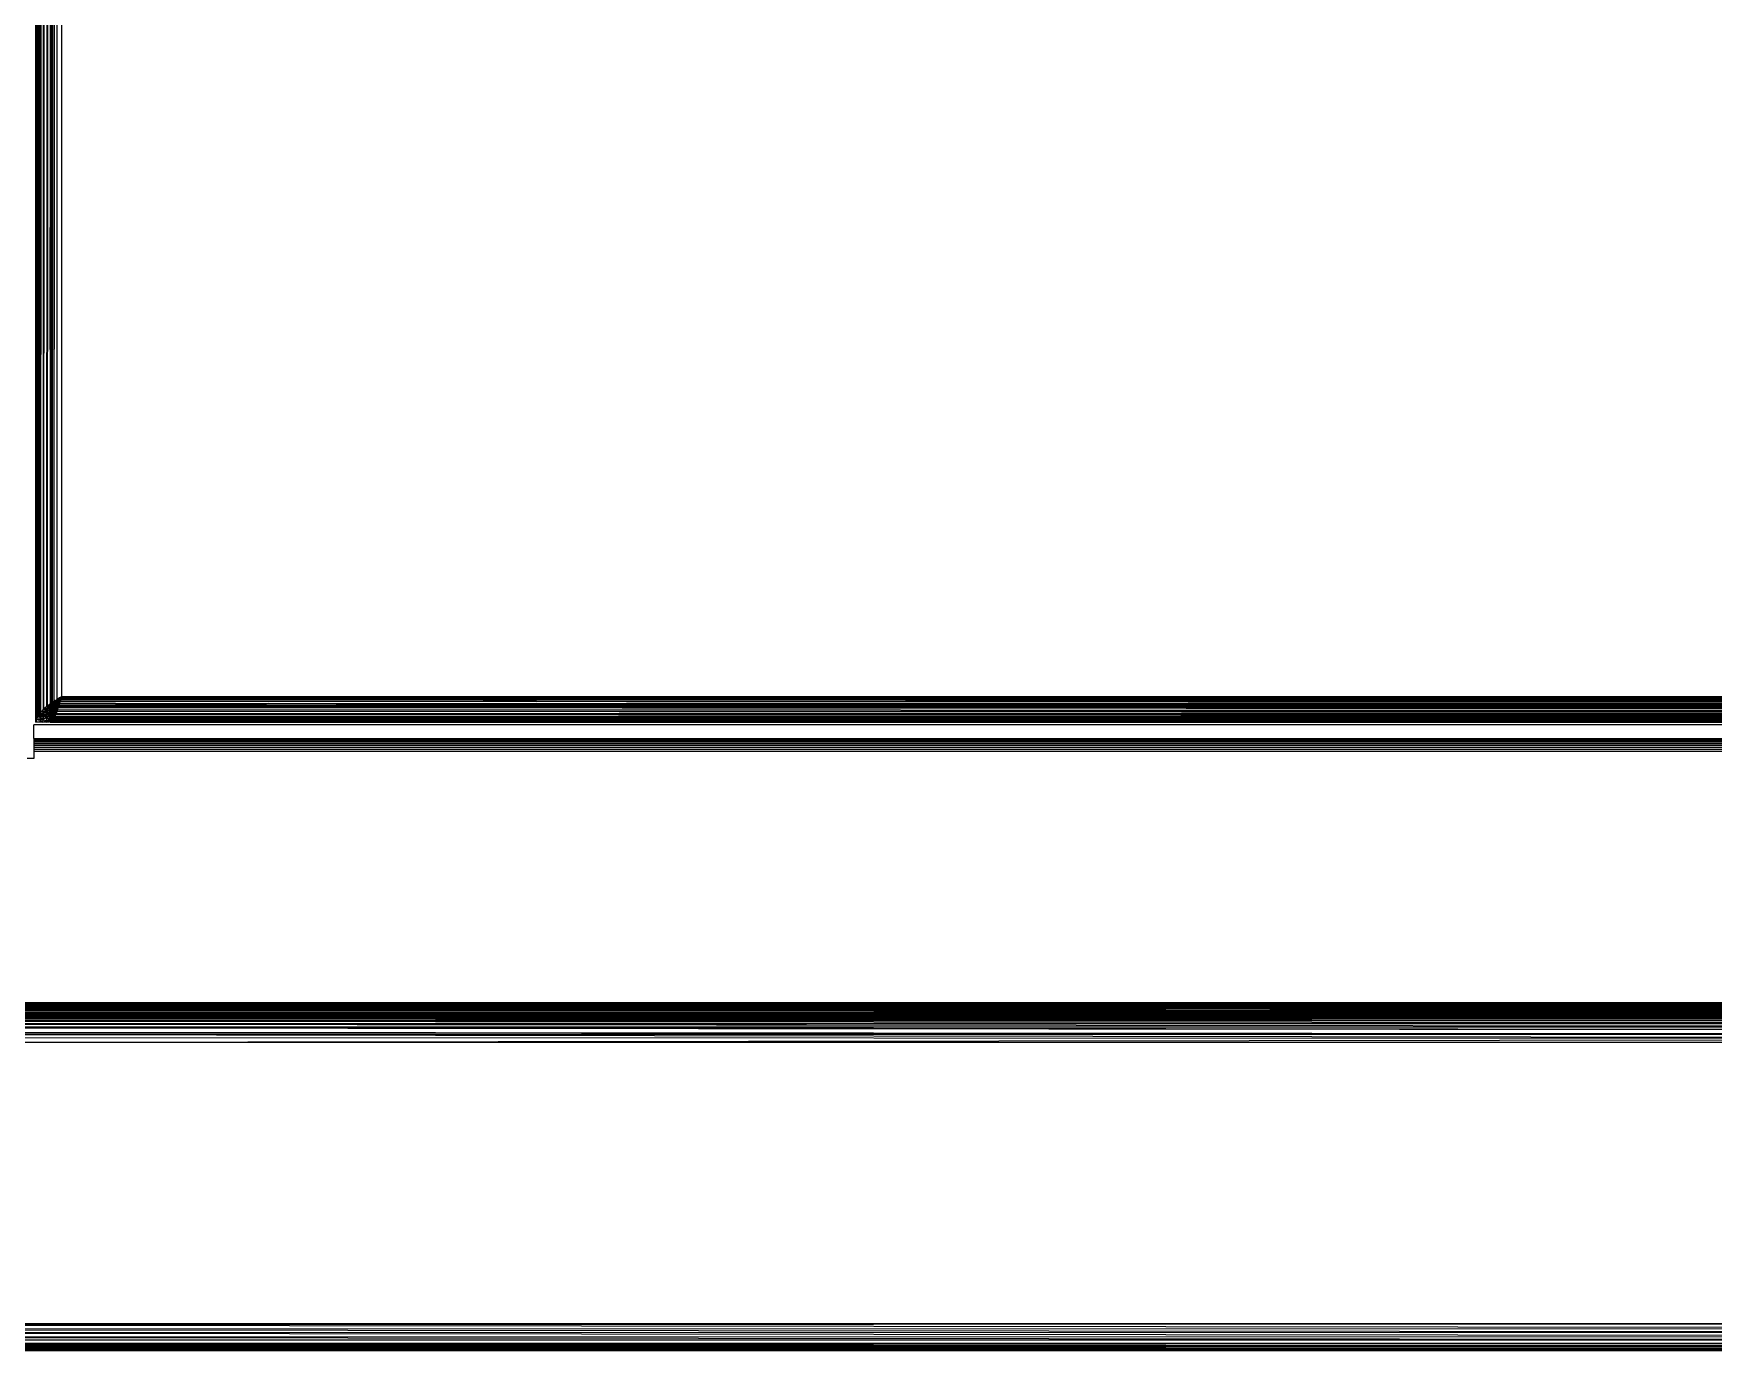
# Model space of a CAD drawing. Header units: inches. Extents: x 12 to 4609, y 5 to 3256.
# Drawn here: x 783.3 to 1033.2, y 1641.8 to 1837.8 of the extents above; entities that cross this region are included whole.
import ezdxf

# ---------------------------------------------------------------- set-up
doc = ezdxf.new("R2010")
doc.units = ezdxf.units.IN
doc.header["$MEASUREMENT"] = 0

msp = doc.modelspace()

# ---------------------------------------------------------------- linework, layer by layer
for p, q in [((784.43, 2546.79), (784.12, 1736.45)), ((784.43, 2546.79), (784.32, 1736.72)), ((785.78, 2545.65), (785.27, 1737.59)), ((785.38, 1737.68), (785.78, 2545.65)), ((786.9, 2544.89), (786.32, 1738.35)), ((786.9, 2544.89), (786.78, 1738.65)), ((787.49, 2544.51), (787.49, 1739.11)), ((786.01, 1738.14), (785.94, 2295.26)), ((786.01, 1738.14), (786.16, 2119.53)), ((786.5, 2043.73), (786.32, 1738.35)), ((783.69, 1735.31), (783.69, 1989.31)), ((783.75, 1989.31), (783.76, 1735.75)), ((783.76, 1735.75), (783.8, 1989.31)), ((783.91, 1989.31), (783.89, 1736.07)), ((783.96, 1989.31), (783.89, 1736.07)), ((783.95, 1736.2), (784, 1989.31)), ((784, 1989.31), (783.99, 1736.26)), ((784.18, 1989.31), (784.12, 1736.45)), ((784.43, 1736.83), (784.53, 1989.31)), ((784.78, 1989.31), (784.77, 1737.17)), ((784.97, 1989.31), (784.81, 1737.21)), ((784.82, 1989.31), (784.81, 1737.21)), ((784.83, 1737.23), (784.97, 1989.31)), ((785.3, 1989.31), (785.27, 1737.59)), ((785.87, 1958.27), (785.81, 1813.16)), ((785.89, 1737.99), (785.87, 1958.27)), ((786.16, 1952.31), (786.1, 1738.2)), ((786.16, 1738.24), (786.16, 1952.31)), ((785.81, 1813.16), (785.8, 1808.91)), ((785.79, 1790.78), (785.8, 1808.91)), ((785.79, 1790.78), (785.8, 1789.83)), ((785.8, 1789.83), (785.81, 1783.16)), ((785.81, 1783.16), (785.79, 1779.57)), ((785.79, 1779.57), (785.78, 1737.97)), ((784.32, 1736.72), (784.17, 1736.51)), ((785.15, 1736.71), (784.17, 1736.51)), ((784.43, 1736.83), (784.32, 1736.72)), ((784.51, 1736.91), (784.43, 1736.83)), ((784.43, 1736.83), (785.29, 1736.91)), ((784.43, 1736.83), (785.15, 1736.71)), ((784.77, 1737.17), (784.51, 1736.91)), ((784.51, 1736.91), (785.43, 1737.11)), ((784.51, 1736.91), (785.29, 1736.91)), ((784.77, 1737.17), (785.6, 1737.31)), ((784.81, 1737.21), (784.77, 1737.17)), ((785.43, 1737.11), (784.77, 1737.17)), ((784.83, 1737.23), (784.81, 1737.21)), ((785.27, 1737.59), (784.83, 1737.23)), ((784.83, 1737.23), (785.69, 1737.48)), ((785.6, 1737.31), (784.83, 1737.23)), ((785.15, 1736.71), (785.29, 1736.91)), ((785.15, 1736.71), (785.58, 1736.71)), ((785.15, 1736.71), (785.48, 1736.51)), ((785.38, 1737.68), (785.27, 1737.59)), ((785.69, 1737.66), (785.27, 1737.59)), ((785.27, 1737.59), (785.69, 1737.52)), ((785.29, 1736.91), (785.43, 1737.11)), ((785.29, 1736.91), (785.69, 1737.07)), ((785.29, 1736.91), (785.58, 1736.71)), ((785.69, 1737.91), (785.38, 1737.68)), ((785.38, 1737.68), (785.69, 1737.77)), ((785.38, 1737.68), (785.69, 1737.69)), ((785.43, 1737.11), (785.6, 1737.31)), ((785.69, 1736.92), (785.58, 1736.71)), ((785.58, 1736.71), (785.69, 1736.74)), ((785.58, 1736.71), (785.69, 1736.71)), ((785.6, 1737.31), (785.69, 1737.42)), ((785.6, 1737.31), (785.69, 1737.35)), ((785.69, 1737.22), (785.6, 1737.31)), ((785.72, 1737.93), (785.69, 1737.91)), ((785.69, 1737.91), (785.69, 1737.77)), ((785.69, 1737.77), (785.72, 1737.78)), ((785.69, 1737.77), (785.69, 1737.69)), ((785.69, 1737.69), (785.72, 1737.7)), ((785.69, 1737.69), (785.69, 1737.66)), ((785.72, 1737.66), (785.69, 1737.66)), ((785.69, 1737.66), (785.69, 1737.52)), ((785.69, 1737.52), (785.72, 1737.49)), ((785.69, 1737.52), (785.69, 1737.48)), ((785.69, 1737.48), (785.72, 1737.49)), ((785.69, 1737.48), (785.69, 1737.42)), ((785.69, 1737.42), (785.72, 1737.45)), ((785.69, 1737.42), (785.69, 1737.35)), ((785.69, 1737.35), (785.72, 1737.36)), ((785.69, 1737.35), (785.69, 1737.22)), ((785.72, 1737.19), (785.69, 1737.22)), ((785.69, 1737.07), (785.72, 1737.08)), ((785.69, 1737.07), (785.69, 1736.92)), ((785.72, 1736.96), (785.69, 1736.92)), ((785.69, 1736.92), (785.69, 1736.74)), ((785.69, 1736.74), (785.72, 1736.75)), ((785.69, 1736.74), (785.69, 1736.71)), ((785.69, 1736.71), (785.72, 1736.71)), ((785.69, 1736.71), (785.69, 1736.6)), ((785.78, 1737.97), (785.72, 1737.93)), ((785.72, 1737.78), (785.72, 1737.93)), ((785.89, 1737.83), (785.72, 1737.78)), ((785.72, 1737.7), (785.72, 1737.78)), ((785.72, 1737.7), (785.81, 1737.68)), ((785.72, 1737.66), (785.72, 1737.7)), ((785.81, 1737.68), (785.72, 1737.66)), ((785.72, 1737.49), (785.72, 1737.66)), ((785.72, 1737.49), (785.77, 1737.51)), ((785.72, 1737.45), (785.77, 1737.51)), ((785.72, 1737.45), (785.72, 1737.49)), ((785.72, 1737.36), (785.72, 1737.45)), ((785.72, 1737.36), (785.81, 1737.39)), ((785.72, 1737.19), (785.72, 1737.36)), ((785.81, 1737.11), (785.72, 1737.19)), ((785.81, 1737.11), (785.72, 1736.96)), ((785.72, 1737.08), (785.81, 1737.11)), ((785.72, 1736.96), (785.72, 1737.08)), ((785.72, 1736.75), (785.72, 1736.96)), ((785.72, 1736.75), (785.81, 1736.77)), ((785.72, 1736.71), (785.72, 1736.75)), ((785.72, 1736.71), (785.81, 1736.71)), ((785.72, 1736.61), (785.72, 1736.71)), ((785.72, 1736.61), (785.81, 1736.64)), ((785.78, 1737.97), (785.77, 1737.51)), ((785.89, 1737.63), (785.77, 1737.51)), ((785.77, 1737.51), (785.81, 1737.39)), ((785.81, 1737.98), (785.78, 1737.97)), ((785.81, 1737.39), (785.79, 1737.31)), ((785.9, 1737.33), (785.79, 1737.31)), ((785.79, 1737.31), (785.81, 1737.11)), ((785.81, 1736.88), (785.79, 1736.81)), ((785.86, 1736.82), (785.79, 1736.81)), ((785.79, 1736.81), (785.81, 1736.77)), ((785.81, 1737.98), (785.89, 1737.99)), ((785.81, 1737.98), (785.86, 1737.95)), ((785.81, 1737.68), (785.89, 1737.69)), ((785.81, 1737.39), (785.89, 1737.43)), ((785.81, 1737.11), (785.86, 1737.16)), ((785.81, 1737.11), (785.86, 1737.12)), ((785.81, 1737.11), (785.84, 1737.07)), ((785.81, 1737.11), (785.81, 1736.88)), ((785.86, 1737.04), (785.81, 1736.88)), ((785.81, 1736.77), (785.86, 1736.78)), ((785.81, 1736.77), (785.81, 1736.71)), ((785.81, 1736.71), (785.81, 1736.64)), ((785.81, 1736.71), (785.86, 1736.71)), ((785.81, 1736.64), (785.86, 1736.66)), ((785.81, 1736.64), (785.81, 1736.46)), ((785.86, 1736.59), (785.81, 1736.64)), ((785.84, 1737.07), (785.86, 1737.12)), ((785.84, 1737.07), (785.89, 1737.01)), ((785.84, 1737.07), (785.86, 1737.04)), ((785.86, 1737.95), (785.89, 1737.95)), ((785.86, 1737.16), (785.87, 1737.2)), ((785.86, 1737.12), (785.86, 1737.16)), ((785.86, 1737.12), (785.91, 1737.13)), ((785.86, 1736.82), (785.86, 1737.04)), ((785.89, 1737.01), (785.86, 1737.04)), ((785.89, 1736.82), (785.86, 1736.82)), ((785.86, 1736.78), (785.86, 1736.82)), ((785.86, 1736.78), (785.89, 1736.79)), ((785.86, 1736.71), (785.86, 1736.78)), ((785.86, 1736.66), (785.86, 1736.71)), ((785.86, 1736.71), (785.89, 1736.71)), ((785.86, 1736.66), (785.89, 1736.67)), ((785.86, 1736.59), (785.86, 1736.66)), ((785.87, 1737.2), (785.9, 1737.25)), ((786.01, 1738.14), (785.89, 1737.99)), ((786.16, 1738.06), (785.89, 1737.99)), ((785.89, 1737.95), (785.89, 1737.99)), ((785.89, 1737.83), (785.89, 1737.95)), ((786.15, 1737.9), (785.89, 1737.95)), ((785.89, 1737.83), (786.15, 1737.9)), ((785.89, 1737.69), (785.89, 1737.83)), ((785.96, 1737.7), (785.89, 1737.63)), ((785.96, 1737.7), (785.89, 1737.69)), ((785.89, 1737.63), (785.89, 1737.69)), ((785.89, 1737.43), (785.89, 1737.63)), ((785.89, 1737.43), (786.05, 1737.49)), ((785.9, 1737.33), (785.89, 1737.43)), ((785.9, 1737.33), (785.89, 1737.3)), ((785.89, 1737.3), (785.9, 1737.25)), ((785.89, 1737.01), (785.93, 1736.97)), ((785.89, 1736.82), (785.89, 1737.01)), ((785.94, 1736.83), (785.89, 1736.82)), ((785.89, 1736.79), (785.89, 1736.82)), ((785.89, 1736.79), (785.95, 1736.81)), ((785.89, 1736.71), (785.89, 1736.79)), ((785.89, 1736.67), (785.89, 1736.71)), ((785.89, 1736.71), (785.94, 1736.71)), ((785.89, 1736.67), (785.94, 1736.71)), ((785.89, 1736.5), (785.89, 1736.67)), ((785.95, 1737.31), (785.9, 1737.33)), ((785.9, 1737.25), (785.95, 1737.31)), ((785.9, 1737.25), (785.91, 1737.13)), ((785.91, 1737.13), (785.99, 1737.15)), ((785.91, 1737.13), (785.93, 1736.97)), ((785.93, 1736.97), (785.96, 1736.94)), ((785.96, 1736.94), (785.94, 1736.83)), ((785.94, 1736.83), (785.95, 1736.81)), ((785.95, 1736.81), (785.94, 1736.71)), ((785.94, 1736.58), (786, 1736.71)), ((785.94, 1736.71), (785.94, 1736.58)), ((785.94, 1736.71), (786, 1736.71)), ((785.95, 1737.31), (786.05, 1737.46)), ((786.01, 1737.35), (785.95, 1737.31)), ((785.95, 1736.81), (786.05, 1736.83)), ((785.95, 1736.81), (786, 1736.71)), ((786.15, 1737.9), (785.96, 1737.7)), ((785.96, 1737.7), (786.16, 1737.79)), ((785.96, 1737.7), (786.08, 1737.51)), ((786.03, 1737.16), (785.96, 1736.94)), ((785.99, 1737.15), (785.96, 1736.94)), ((785.96, 1736.94), (786.05, 1736.83)), ((786.01, 1737.31), (785.99, 1737.15)), ((785.99, 1737.15), (786.03, 1737.16)), ((786, 1736.71), (786.05, 1736.83)), ((786, 1736.71), (786.09, 1736.41)), ((786.05, 1738.15), (786.01, 1738.14)), ((786.01, 1737.35), (786.01, 1738.14)), ((786.08, 1737.38), (786.01, 1737.35)), ((786.05, 1737.33), (786.01, 1737.35)), ((786.01, 1737.31), (786.01, 1737.35)), ((786.03, 1737.16), (786.01, 1737.31)), ((786.05, 1737.25), (786.03, 1737.16)), ((786.03, 1737.16), (786.09, 1737.18)), ((786.05, 1736.83), (786.03, 1737.16)), ((786.1, 1738.2), (786.05, 1738.15)), ((786.16, 1738.18), (786.05, 1738.15)), ((786.05, 1738.15), (786.16, 1738.12)), ((786.05, 1737.49), (786.08, 1737.51)), ((786.05, 1737.46), (786.05, 1737.49)), ((786.08, 1737.38), (786.05, 1737.33)), ((786.11, 1737.33), (786.05, 1737.33)), ((786.05, 1737.33), (786.05, 1737.25)), ((786.05, 1736.83), (786.09, 1736.89)), ((786.16, 1737.6), (786.08, 1737.51)), ((786.16, 1737.52), (786.08, 1737.51)), ((786.08, 1737.51), (786.13, 1737.4)), ((786.13, 1737.4), (786.08, 1737.38)), ((786.08, 1737.38), (786.11, 1737.33)), ((786.11, 1737.33), (786.09, 1737.18)), ((786.09, 1737.18), (786.16, 1737.19)), ((786.09, 1737.18), (786.09, 1736.89)), ((786.09, 1736.89), (786.16, 1737.09)), ((786.23, 1737), (786.09, 1736.89)), ((786.09, 1736.41), (786.09, 1736.89)), ((786.23, 1736.54), (786.09, 1736.89)), ((786.16, 1738.24), (786.1, 1738.2)), ((786.11, 1737.33), (786.16, 1737.19)), ((786.17, 1737.33), (786.11, 1737.33)), ((786.16, 1737.42), (786.13, 1737.4)), ((786.13, 1737.4), (786.14, 1737.38)), ((786.14, 1737.38), (786.16, 1737.42)), ((786.14, 1737.38), (786.17, 1737.33)), ((786.14, 1737.38), (786.26, 1737.38)), ((786.15, 1737.9), (786.36, 1738.1)), ((786.15, 1737.9), (786.16, 1738.06)), ((786.16, 1737.79), (786.15, 1737.9)), ((786.32, 1738.35), (786.16, 1738.24)), ((786.54, 1738.29), (786.16, 1738.18)), ((786.16, 1738.18), (786.16, 1738.24)), ((786.16, 1738.12), (786.16, 1738.18)), ((786.16, 1738.12), (786.36, 1738.1)), ((786.16, 1738.06), (786.16, 1738.12)), ((786.36, 1738.1), (786.16, 1738.06)), ((786.4, 1737.9), (786.16, 1737.6)), ((786.4, 1737.9), (786.16, 1737.79)), ((786.16, 1737.6), (786.16, 1737.79)), ((786.16, 1737.52), (786.16, 1737.6)), ((786.38, 1737.58), (786.16, 1737.52)), ((786.16, 1737.42), (786.16, 1737.52)), ((786.22, 1737.45), (786.16, 1737.42)), ((786.16, 1737.19), (786.17, 1737.33)), ((786.16, 1737.19), (786.23, 1737.21)), ((786.18, 1737.13), (786.16, 1737.19)), ((786.16, 1737.09), (786.18, 1737.13)), ((786.17, 1737.33), (786.23, 1737.21)), ((786.26, 1737.33), (786.17, 1737.33)), ((786.18, 1737.13), (786.23, 1737.21)), ((786.18, 1737.13), (786.23, 1737)), ((786.27, 1737.49), (786.22, 1737.45)), ((786.28, 1737.45), (786.22, 1737.45)), ((786.23, 1737.21), (786.25, 1737.25)), ((786.23, 1737.21), (786.23, 1737)), ((786.23, 1737), (786.38, 1737.13)), ((786.23, 1736.54), (786.23, 1737)), ((786.23, 1737), (786.38, 1736.7)), ((786.23, 1736.54), (786.38, 1736.7)), ((786.25, 1737.25), (786.29, 1737.33)), ((786.26, 1737.33), (786.25, 1737.25)), ((786.28, 1737.45), (786.26, 1737.38)), ((786.26, 1737.38), (786.26, 1737.33)), ((786.26, 1737.38), (786.33, 1737.38)), ((786.29, 1737.33), (786.26, 1737.33)), ((786.38, 1737.58), (786.27, 1737.49)), ((786.38, 1737.49), (786.27, 1737.49)), ((786.27, 1737.49), (786.28, 1737.45)), ((786.38, 1736.7), (786.27, 1735.68)), ((786.36, 1737.45), (786.28, 1737.45)), ((786.28, 1737.45), (786.33, 1737.38)), ((786.29, 1737.33), (786.33, 1737.38)), ((786.29, 1737.33), (786.32, 1737.32)), ((786.55, 1738.5), (786.32, 1738.35)), ((786.55, 1738.42), (786.32, 1738.35)), ((786.32, 1738.35), (786.54, 1738.29)), ((786.41, 1737.33), (786.32, 1737.32)), ((786.32, 1737.32), (786.38, 1737.13)), ((786.33, 1737.38), (786.36, 1737.45)), ((786.33, 1737.38), (786.42, 1737.38)), ((786.36, 1738.1), (786.54, 1738.29)), ((786.36, 1738.1), (786.4, 1737.9)), ((786.36, 1738.1), (786.54, 1738.1)), ((786.36, 1737.45), (786.38, 1737.49)), ((786.43, 1737.45), (786.36, 1737.45)), ((786.43, 1737.61), (786.38, 1737.58)), ((786.44, 1737.59), (786.38, 1737.58)), ((786.38, 1737.49), (786.43, 1737.56)), ((786.43, 1737.49), (786.38, 1737.49)), ((786.41, 1737.33), (786.38, 1737.13)), ((786.52, 1737.31), (786.38, 1737.13)), ((786.38, 1737.13), (786.52, 1736.92)), ((786.38, 1737.13), (786.38, 1736.7)), ((786.38, 1736.7), (786.52, 1736.92)), ((786.46, 1736.01), (786.38, 1736.7)), ((786.54, 1738.07), (786.4, 1737.9)), ((786.4, 1737.9), (786.53, 1737.93)), ((786.53, 1737.74), (786.4, 1737.9)), ((786.4, 1737.9), (786.43, 1737.61)), ((786.53, 1737.84), (786.4, 1737.9)), ((786.42, 1737.38), (786.41, 1737.33)), ((786.52, 1737.31), (786.41, 1737.33)), ((786.43, 1737.45), (786.42, 1737.38)), ((786.42, 1737.38), (786.52, 1737.38)), ((786.46, 1737.64), (786.43, 1737.61)), ((786.44, 1737.59), (786.43, 1737.61)), ((786.44, 1737.59), (786.43, 1737.56)), ((786.43, 1737.56), (786.43, 1737.49)), ((786.43, 1737.49), (786.43, 1737.45)), ((786.43, 1737.49), (786.52, 1737.49)), ((786.43, 1737.45), (786.52, 1737.31)), ((786.43, 1737.45), (786.52, 1737.45)), ((786.46, 1737.64), (786.44, 1737.59)), ((786.46, 1737.61), (786.44, 1737.59)), ((786.52, 1737.71), (786.46, 1737.64)), ((786.52, 1737.64), (786.46, 1737.64)), ((786.52, 1737.61), (786.46, 1737.61)), ((786.46, 1736.01), (786.52, 1736.92)), ((786.53, 1737.74), (786.52, 1737.71)), ((786.52, 1737.71), (786.56, 1737.64)), ((786.52, 1737.71), (786.64, 1737.71)), ((786.52, 1737.71), (786.52, 1737.64)), ((786.56, 1737.64), (786.52, 1737.64)), ((786.52, 1737.64), (786.52, 1737.61)), ((786.57, 1737.61), (786.52, 1737.61)), ((786.52, 1737.61), (786.52, 1737.49)), ((786.52, 1737.49), (786.52, 1737.45)), ((786.64, 1737.48), (786.52, 1737.49)), ((786.52, 1737.45), (786.52, 1737.38)), ((786.64, 1737.45), (786.52, 1737.45)), ((786.52, 1737.38), (786.54, 1737.33)), ((786.52, 1737.38), (786.57, 1737.38)), ((786.54, 1737.33), (786.52, 1737.31)), ((786.52, 1737.31), (786.64, 1737.13)), ((786.52, 1737.31), (786.52, 1736.92)), ((786.64, 1737.13), (786.52, 1736.92)), ((786.52, 1736.92), (786.64, 1736.43)), ((786.53, 1737.93), (786.54, 1738.07)), ((786.53, 1737.93), (786.58, 1737.95)), ((786.53, 1737.84), (786.53, 1737.93)), ((786.58, 1737.82), (786.53, 1737.84)), ((786.53, 1737.74), (786.53, 1737.84)), ((786.64, 1737.84), (786.53, 1737.74)), ((786.53, 1737.74), (786.58, 1737.82)), ((786.54, 1738.29), (786.55, 1738.42)), ((786.54, 1738.29), (786.57, 1738.3)), ((786.54, 1738.1), (786.54, 1738.29)), ((786.56, 1738.1), (786.54, 1738.07)), ((786.54, 1738.1), (786.56, 1738.1)), ((786.54, 1738.07), (786.54, 1738.1)), ((786.57, 1737.38), (786.54, 1737.33)), ((786.64, 1737.33), (786.54, 1737.33)), ((786.55, 1738.5), (786.58, 1738.52)), ((786.55, 1738.42), (786.55, 1738.5)), ((786.58, 1738.43), (786.55, 1738.42)), ((786.57, 1738.3), (786.56, 1738.1)), ((786.68, 1738.23), (786.56, 1738.1)), ((786.56, 1738.1), (786.68, 1738.18)), ((786.68, 1737.97), (786.56, 1738.1)), ((786.58, 1737.95), (786.56, 1738.1)), ((786.56, 1737.64), (786.57, 1737.61)), ((786.64, 1737.64), (786.56, 1737.64)), ((786.57, 1738.3), (786.58, 1738.43)), ((786.57, 1738.3), (786.68, 1738.4)), ((786.57, 1738.3), (786.68, 1738.3)), ((786.57, 1737.61), (786.64, 1737.48)), ((786.64, 1737.61), (786.57, 1737.61)), ((786.64, 1737.45), (786.57, 1737.38)), ((786.57, 1737.38), (786.64, 1737.38)), ((786.68, 1738.59), (786.58, 1738.52)), ((786.58, 1738.52), (786.68, 1738.5)), ((786.58, 1738.43), (786.58, 1738.52)), ((786.68, 1738.46), (786.58, 1738.43)), ((786.58, 1737.82), (786.68, 1737.97)), ((786.58, 1737.95), (786.68, 1737.97)), ((786.58, 1737.82), (786.58, 1737.95)), ((786.83, 1738.08), (786.64, 1737.84)), ((786.64, 1737.84), (786.79, 1737.71)), ((786.64, 1737.84), (786.64, 1737.71)), ((786.64, 1737.84), (786.8, 1737.84)), ((786.64, 1737.71), (786.64, 1737.64)), ((786.64, 1737.71), (786.79, 1737.71)), ((786.64, 1737.64), (786.64, 1737.61)), ((786.74, 1737.64), (786.64, 1737.64)), ((786.64, 1737.48), (786.73, 1737.61)), ((786.64, 1737.61), (786.64, 1737.48)), ((786.73, 1737.61), (786.64, 1737.61)), ((786.79, 1737.49), (786.64, 1737.48)), ((786.64, 1737.48), (786.71, 1737.45)), ((786.64, 1737.45), (786.64, 1737.48)), ((786.64, 1737.38), (786.64, 1737.45)), ((786.71, 1737.45), (786.64, 1737.45)), ((786.64, 1737.33), (786.64, 1737.38)), ((786.64, 1737.38), (786.79, 1737.38)), ((786.64, 1737.13), (786.75, 1737.33)), ((786.64, 1737.13), (786.64, 1737.33)), ((786.75, 1737.33), (786.64, 1737.33)), ((786.64, 1736.43), (786.64, 1737.13)), ((786.64, 1737.13), (786.73, 1736.65)), ((786.64, 1736.43), (786.73, 1736.65)), ((786.68, 1738.59), (787.02, 1738.7)), ((786.78, 1738.65), (786.68, 1738.59)), ((786.68, 1738.59), (786.68, 1738.5)), ((786.68, 1738.4), (786.79, 1738.5)), ((786.68, 1738.5), (786.79, 1738.5)), ((786.79, 1738.5), (786.68, 1738.46)), ((786.68, 1738.5), (786.68, 1738.46)), ((786.68, 1738.46), (786.68, 1738.4)), ((786.68, 1738.4), (786.68, 1738.3)), ((786.68, 1737.97), (786.94, 1738.35)), ((786.68, 1738.18), (786.94, 1738.35)), ((786.74, 1738.3), (786.68, 1738.23)), ((786.68, 1738.3), (786.74, 1738.3)), ((786.68, 1738.3), (786.68, 1738.23)), ((786.68, 1738.23), (786.68, 1738.18)), ((786.68, 1738.18), (786.68, 1737.97)), ((786.71, 1737.45), (786.79, 1737.41)), ((786.81, 1737.45), (786.71, 1737.45)), ((786.73, 1737.61), (786.74, 1737.64)), ((786.79, 1737.61), (786.73, 1737.61)), ((786.8, 1737.33), (786.73, 1736.65)), ((786.73, 1736.65), (786.83, 1736.93)), ((786.73, 1736.65), (1037.69, 1736.58)), ((787.02, 1738.6), (786.74, 1738.3)), ((786.74, 1738.3), (787.02, 1738.54)), ((786.79, 1738.5), (786.74, 1738.3)), ((787.02, 1738.46), (786.74, 1738.3)), ((786.94, 1738.35), (786.74, 1738.3)), ((786.74, 1737.64), (786.79, 1737.71)), ((786.79, 1737.64), (786.74, 1737.64)), ((786.75, 1737.33), (786.79, 1737.38)), ((786.8, 1737.33), (786.75, 1737.33)), ((786.9, 1738.73), (786.78, 1738.65)), ((787.02, 1738.7), (786.78, 1738.65)), ((787.02, 1738.7), (786.79, 1738.5)), ((787.02, 1738.64), (786.79, 1738.5)), ((786.79, 1737.71), (786.8, 1737.84)), ((786.79, 1737.71), (786.86, 1737.84)), ((786.79, 1737.71), (786.93, 1737.72)), ((786.79, 1737.71), (786.79, 1737.64)), ((786.79, 1737.64), (786.79, 1737.61)), ((786.89, 1737.64), (786.79, 1737.64)), ((786.79, 1737.61), (786.82, 1737.49)), ((786.88, 1737.61), (786.79, 1737.61)), ((786.82, 1737.49), (786.79, 1737.49)), ((786.81, 1737.45), (786.79, 1737.41)), ((786.79, 1737.41), (786.79, 1737.38)), ((786.79, 1737.38), (786.8, 1737.33)), ((786.8, 1737.84), (786.83, 1738.08)), ((786.8, 1737.84), (786.86, 1737.84)), ((786.8, 1737.33), (786.83, 1736.93)), ((786.82, 1737.49), (786.81, 1737.45)), ((786.82, 1737.49), (786.88, 1737.61)), ((786.85, 1738.1), (786.83, 1738.08)), ((786.83, 1738.08), (786.93, 1737.97)), ((786.88, 1737.33), (786.83, 1736.93)), ((786.83, 1736.93), (786.92, 1737.18)), ((786.83, 1736.93), (1037.69, 1736.93)), ((786.83, 1736.93), (1037.69, 1736.78)), ((786.83, 1736.93), (1037.69, 1736.85)), ((787.02, 1738.35), (786.85, 1738.1)), ((786.85, 1738.1), (786.87, 1738.08)), ((786.86, 1737.84), (786.93, 1737.97)), ((786.86, 1737.84), (786.93, 1737.84)), ((786.87, 1738.08), (786.93, 1737.97)), ((786.96, 1738.08), (786.87, 1738.08)), ((786.88, 1737.61), (786.89, 1737.64)), ((786.89, 1737.38), (786.88, 1737.33)), ((786.96, 1737.33), (786.88, 1737.33)), ((786.89, 1737.64), (786.92, 1737.64)), ((786.9, 1737.45), (786.89, 1737.38)), ((786.89, 1737.38), (786.98, 1737.38)), ((787.02, 1738.8), (786.9, 1738.73)), ((787.02, 1738.7), (786.9, 1738.73)), ((786.92, 1737.61), (786.9, 1737.49)), ((787.02, 1737.5), (786.9, 1737.49)), ((786.9, 1737.49), (786.9, 1737.45)), ((787, 1737.45), (786.9, 1737.45)), ((786.93, 1737.72), (786.92, 1737.64)), ((786.96, 1737.64), (786.92, 1737.64)), ((786.92, 1737.64), (786.92, 1737.61)), ((786.97, 1737.61), (786.92, 1737.61)), ((786.92, 1737.18), (786.96, 1737.33)), ((786.92, 1737.18), (1037.69, 1737.1)), ((786.99, 1738.08), (786.93, 1737.97)), ((786.96, 1738.08), (786.93, 1737.97)), ((787.08, 1738.06), (786.93, 1737.97)), ((786.93, 1737.97), (786.93, 1737.84)), ((786.93, 1737.84), (786.93, 1737.72)), ((786.93, 1737.72), (786.98, 1737.84)), ((786.93, 1737.84), (786.98, 1737.84)), ((786.96, 1737.64), (786.93, 1737.72)), ((786.93, 1737.72), (787.04, 1737.71)), ((786.94, 1738.35), (787.02, 1738.46)), ((787.02, 1738.35), (786.96, 1738.08)), ((786.99, 1738.08), (786.96, 1738.08)), ((786.97, 1737.61), (786.96, 1737.64)), ((787.03, 1737.64), (786.96, 1737.64)), ((786.96, 1737.33), (786.98, 1737.38)), ((787.02, 1737.5), (786.97, 1737.61)), ((787.03, 1737.61), (786.97, 1737.61)), ((786.98, 1737.84), (787.08, 1738.06)), ((786.98, 1737.84), (787.05, 1737.84)), ((786.98, 1737.38), (787, 1737.45)), ((787, 1738.1), (786.99, 1738.08)), ((787.08, 1738.06), (786.99, 1738.08)), ((787.08, 1738.24), (787, 1738.1)), ((787.1, 1738.1), (787, 1738.1)), ((787, 1737.45), (787.02, 1737.5)), ((787.17, 1738.9), (787.02, 1738.8)), ((787.02, 1738.7), (787.21, 1738.87)), ((787.21, 1738.87), (787.02, 1738.8)), ((787.02, 1738.8), (787.02, 1738.7)), ((787.02, 1738.46), (787.19, 1738.7)), ((787.02, 1738.54), (787.19, 1738.7)), ((787.11, 1738.7), (787.02, 1738.6)), ((787.11, 1738.7), (787.02, 1738.64)), ((787.02, 1738.7), (787.02, 1738.64)), ((787.02, 1738.6), (787.02, 1738.54)), ((787.02, 1738.54), (787.02, 1738.46)), ((787.06, 1738.41), (787.02, 1738.35)), ((787.02, 1738.35), (787.08, 1738.24)), ((787.07, 1738.35), (787.02, 1738.35)), ((787.02, 1737.5), (787.03, 1737.61)), ((787.02, 1737.5), (1593.56, 1736.93)), ((861.95, 1737.5), (787.02, 1737.5)), ((787.03, 1737.64), (787.04, 1737.71)), ((787.03, 1737.61), (787.03, 1737.64)), ((787.06, 1737.64), (787.03, 1737.64)), ((1155.73, 1737.64), (787.03, 1737.61)), ((787.04, 1737.71), (787.05, 1737.84)), ((787.04, 1737.71), (787.08, 1737.71)), ((787.05, 1737.84), (787.08, 1738.06)), ((787.05, 1737.84), (787.1, 1737.84)), ((787.21, 1738.64), (787.06, 1738.41)), ((787.06, 1738.41), (787.07, 1738.35)), ((787.06, 1738.41), (787.16, 1738.4)), ((787.06, 1737.64), (787.08, 1737.71)), ((996.34, 1737.7), (787.06, 1737.64)), ((1155.73, 1737.64), (787.06, 1737.64)), ((787.07, 1738.35), (787.08, 1738.24)), ((787.13, 1738.35), (787.07, 1738.35)), ((787.13, 1738.35), (787.08, 1738.24)), ((787.08, 1738.24), (787.17, 1738.35)), ((787.08, 1738.24), (787.1, 1738.1)), ((787.1, 1738.1), (787.08, 1738.06)), ((787.12, 1738.08), (787.08, 1738.06)), ((787.1, 1737.84), (787.08, 1738.06)), ((787.08, 1737.71), (787.1, 1737.77)), ((787.08, 1737.71), (904.29, 1737.73)), ((787.22, 1738.35), (787.1, 1738.1)), ((787.21, 1738.11), (787.1, 1738.1)), ((787.1, 1737.77), (787.1, 1737.84)), ((787.1, 1737.84), (787.12, 1737.84)), ((787.1, 1737.77), (904.29, 1737.73)), ((787.21, 1738.81), (787.11, 1738.7)), ((787.19, 1738.7), (787.11, 1738.7)), ((787.21, 1738.11), (787.12, 1738.08)), ((787.12, 1737.84), (787.19, 1738.08)), ((787.19, 1738.08), (787.12, 1738.08)), ((787.12, 1737.84), (1042.83, 1737.91)), ((1130.89, 1737.84), (787.12, 1737.84)), ((787.16, 1738.4), (787.13, 1738.35)), ((787.17, 1738.35), (787.13, 1738.35)), ((787.21, 1738.64), (787.16, 1738.4)), ((787.22, 1738.53), (787.16, 1738.4)), ((787.16, 1738.4), (787.22, 1738.41)), ((787.21, 1738.93), (787.17, 1738.9)), ((787.26, 1738.9), (787.17, 1738.9)), ((787.17, 1738.35), (787.22, 1738.41)), ((787.22, 1738.35), (787.17, 1738.35)), ((787.19, 1738.7), (787.21, 1738.73)), ((787.19, 1738.08), (787.21, 1738.11)), ((795.51, 1738.1), (787.19, 1738.08)), ((787.47, 1739.07), (787.21, 1738.93)), ((787.21, 1738.73), (787.39, 1738.94)), ((787.21, 1738.93), (787.21, 1738.87)), ((787.21, 1738.73), (787.3, 1738.9)), ((787.3, 1738.9), (787.21, 1738.81)), ((787.21, 1738.87), (787.26, 1738.9)), ((787.21, 1738.87), (787.21, 1738.81)), ((787.21, 1738.81), (787.21, 1738.73)), ((787.27, 1738.74), (787.21, 1738.64)), ((787.21, 1738.64), (787.22, 1738.53)), ((787.27, 1738.64), (787.21, 1738.64)), ((787.21, 1738.11), (787.27, 1738.35)), ((787.22, 1738.35), (787.21, 1738.11)), ((787.21, 1738.11), (795.51, 1738.1)), ((787.36, 1738.66), (787.22, 1738.41)), ((787.32, 1738.65), (787.22, 1738.41)), ((787.25, 1738.64), (787.22, 1738.53)), ((787.22, 1738.53), (787.22, 1738.41)), ((787.29, 1738.4), (787.22, 1738.41)), ((787.22, 1738.41), (787.22, 1738.35)), ((787.27, 1738.35), (787.22, 1738.35)), ((787.27, 1738.74), (787.25, 1738.64)), ((787.27, 1738.64), (787.25, 1738.64)), ((787.26, 1738.9), (787.47, 1739.07)), ((787.39, 1738.94), (787.27, 1738.74)), ((787.27, 1738.74), (787.36, 1738.83)), ((787.27, 1738.74), (787.32, 1738.74)), ((787.32, 1738.74), (787.27, 1738.64)), ((787.32, 1738.65), (787.27, 1738.64)), ((787.27, 1738.35), (787.29, 1738.4)), ((858.16, 1738.37), (787.27, 1738.35)), ((787.29, 1738.4), (787.36, 1738.66)), ((787.29, 1738.4), (858.16, 1738.37)), ((787.47, 1739.07), (787.3, 1738.9)), ((787.32, 1738.74), (787.36, 1738.77)), ((787.32, 1738.74), (787.39, 1738.75)), ((787.35, 1738.75), (787.32, 1738.74)), ((787.32, 1738.74), (787.32, 1738.65)), ((787.36, 1738.66), (787.32, 1738.65)), ((787.36, 1738.77), (787.35, 1738.75)), ((787.35, 1738.75), (787.36, 1738.66)), ((787.39, 1738.94), (787.36, 1738.83)), ((787.45, 1738.94), (787.36, 1738.83)), ((787.36, 1738.77), (787.36, 1738.83)), ((787.36, 1738.66), (787.39, 1738.75)), ((787.36, 1738.66), (1593.17, 1738.16)), ((787.36, 1738.66), (1563.56, 1738.12)), ((787.47, 1739.07), (787.39, 1738.94)), ((787.39, 1738.75), (787.45, 1738.94)), ((787.39, 1738.94), (787.45, 1738.94)), ((787.39, 1738.75), (1593.17, 1738.16)), ((845.46, 1738.75), (787.39, 1738.75)), ((787.45, 1738.94), (787.47, 1739.01)), ((787.45, 1738.94), (922.89, 1738.97)), ((787.45, 1738.94), (1010.78, 1738.94)), ((787.49, 1739.11), (787.47, 1739.07)), ((787.47, 1739.01), (787.47, 1739.07)), ((787.47, 1739.07), (875, 1739.07)), ((787.47, 1739.01), (922.89, 1738.97)), ((787.49, 1739.11), (1592.89, 1739.11)), ((787.49, 1739.11), (1075.53, 1739.08)), ((787.49, 1739.11), (875, 1739.07)), ((795.51, 1738.1), (817.96, 1738.09)), ((817.96, 1738.09), (818.27, 1738.11)), ((818.27, 1738.11), (828.33, 1738.08)), ((828.33, 1738.08), (831.33, 1738.08)), ((831.33, 1738.08), (833.35, 1738.09)), ((833.35, 1738.09), (871.52, 1738.08)), ((845.46, 1738.75), (1265.65, 1738.86)), ((1593.09, 1738.43), (845.46, 1738.75)), ((845.46, 1738.75), (1095.9, 1738.75)), ((1235.19, 1738.24), (858.16, 1738.37)), ((1309.64, 1737.59), (861.95, 1737.5)), ((1593.47, 1737.19), (861.95, 1737.5)), ((861.95, 1737.5), (1593.37, 1737.49)), ((1235.19, 1738.24), (871.52, 1738.08)), ((871.52, 1738.08), (1563.56, 1738.12)), ((871.52, 1738.08), (1177.11, 1737.95)), ((871.52, 1738.08), (1042.83, 1737.91)), ((1593.19, 1738.08), (871.52, 1738.08)), ((875, 1739.07), (1075.53, 1739.08)), ((875, 1739.07), (1046.14, 1738.99)), ((904.29, 1737.73), (1208.32, 1737.78)), ((904.29, 1737.73), (996.34, 1737.7)), ((922.89, 1738.97), (1046.14, 1738.99)), ((922.89, 1738.97), (1010.78, 1738.94)), ((996.34, 1737.7), (1007.54, 1737.69)), ((1238.87, 1737.76), (1007.54, 1737.69)), ((1007.54, 1737.69), (1155.73, 1737.64)), ((1010.78, 1738.94), (1168.51, 1738.94)), ((1010.78, 1738.94), (1265.65, 1738.86)), ((783.37, 1734.86), (783.37, 1734.91)), ((1190.19, 1734.91), (783.37, 1734.91)), ((783.37, 1732.89), (783.37, 1734.86)), ((783.75, 1735.69), (783.69, 1735.31)), ((783.69, 1735.31), (784.7, 1735.52)), ((784.69, 1735.31), (783.69, 1735.31)), ((783.76, 1735.75), (783.75, 1735.69)), ((784.73, 1735.72), (783.75, 1735.69)), ((783.75, 1735.69), (784.7, 1735.52)), ((783.89, 1736.07), (783.76, 1735.75)), ((783.76, 1735.75), (784.78, 1735.92)), ((783.76, 1735.75), (784.73, 1735.72)), ((783.95, 1736.2), (783.89, 1736.07)), ((784.85, 1736.12), (783.89, 1736.07)), ((783.89, 1736.07), (784.78, 1735.92)), ((784.93, 1736.32), (783.95, 1736.2)), ((783.99, 1736.26), (783.95, 1736.2)), ((783.95, 1736.2), (784.85, 1736.12)), ((784.12, 1736.45), (783.99, 1736.26)), ((783.99, 1736.26), (784.93, 1736.32)), ((784.17, 1736.51), (784.12, 1736.45)), ((784.12, 1736.45), (785.03, 1736.51)), ((784.12, 1736.45), (784.93, 1736.32)), ((784.17, 1736.51), (785.03, 1736.51)), ((784.69, 1735.31), (784.7, 1735.52)), ((784.69, 1735.31), (785.21, 1735.52)), ((785.2, 1735.31), (784.69, 1735.31)), ((784.73, 1735.72), (784.7, 1735.52)), ((785.27, 1735.92), (784.73, 1735.72)), ((784.78, 1735.92), (784.73, 1735.72)), ((784.73, 1735.72), (785.21, 1735.52)), ((784.78, 1735.92), (784.85, 1736.12)), ((784.85, 1736.12), (784.93, 1736.32)), ((784.85, 1736.12), (785.33, 1736.12)), ((784.85, 1736.12), (785.27, 1735.92)), ((784.93, 1736.32), (785.03, 1736.51)), ((784.93, 1736.32), (785.4, 1736.32)), ((784.93, 1736.32), (785.33, 1736.12)), ((785.03, 1736.51), (785.48, 1736.51)), ((785.03, 1736.51), (785.4, 1736.32)), ((785.2, 1735.31), (785.21, 1735.52)), ((785.2, 1735.31), (785.71, 1735.52)), ((785.69, 1735.31), (785.2, 1735.31)), ((785.27, 1735.92), (785.21, 1735.52)), ((785.69, 1735.7), (785.21, 1735.52)), ((785.21, 1735.52), (785.71, 1735.52)), ((785.33, 1736.12), (785.27, 1735.92)), ((785.69, 1736.04), (785.27, 1735.92)), ((785.69, 1735.73), (785.27, 1735.92)), ((785.27, 1735.92), (785.69, 1735.7)), ((785.33, 1736.12), (785.69, 1736.26)), ((785.69, 1736.08), (785.33, 1736.12)), ((785.48, 1736.51), (785.4, 1736.32)), ((785.69, 1736.4), (785.4, 1736.32)), ((785.69, 1736.35), (785.4, 1736.32)), ((785.69, 1736.32), (785.4, 1736.32)), ((785.48, 1736.51), (785.69, 1736.6)), ((785.69, 1736.48), (785.48, 1736.51)), ((785.69, 1736.6), (785.72, 1736.61)), ((785.69, 1736.6), (785.69, 1736.48)), ((785.72, 1736.48), (785.69, 1736.48)), ((785.69, 1736.48), (785.69, 1736.4)), ((785.72, 1736.4), (785.69, 1736.4)), ((785.69, 1736.4), (785.69, 1736.35)), ((785.72, 1736.35), (785.69, 1736.35)), ((785.69, 1736.35), (785.69, 1736.32)), ((785.69, 1736.32), (785.69, 1736.26)), ((785.72, 1736.32), (785.69, 1736.32)), ((785.69, 1736.26), (785.72, 1736.27)), ((785.69, 1736.26), (785.69, 1736.08)), ((785.69, 1736.08), (785.69, 1736.04)), ((785.72, 1736.08), (785.69, 1736.08)), ((785.72, 1736.05), (785.69, 1736.04)), ((785.69, 1735.73), (785.69, 1735.7)), ((785.72, 1735.72), (785.69, 1735.73)), ((785.69, 1735.7), (785.72, 1735.69)), ((785.69, 1735.31), (785.71, 1735.52)), ((785.71, 1735.52), (785.72, 1735.69)), ((785.72, 1736.48), (785.72, 1736.61)), ((785.81, 1736.46), (785.72, 1736.48)), ((785.72, 1736.4), (785.72, 1736.48)), ((785.81, 1736.43), (785.72, 1736.4)), ((785.72, 1736.35), (785.72, 1736.4)), ((785.81, 1736.36), (785.72, 1736.35)), ((785.72, 1736.32), (785.72, 1736.35)), ((785.72, 1736.27), (785.72, 1736.32)), ((785.79, 1736.31), (785.72, 1736.32)), ((785.72, 1736.27), (785.79, 1736.31)), ((785.72, 1736.08), (785.72, 1736.27)), ((785.8, 1736.07), (785.72, 1736.08)), ((785.72, 1736.05), (785.72, 1736.08)), ((785.72, 1735.72), (785.8, 1736.07)), ((785.8, 1736.07), (785.72, 1736.05)), ((785.72, 1735.69), (785.72, 1735.72)), ((785.81, 1736.36), (785.79, 1736.31)), ((785.79, 1736.31), (785.85, 1736.32)), ((785.79, 1736.31), (785.81, 1736.18)), ((785.8, 1736.07), (785.79, 1735.31)), ((785.79, 1735.31), (785.9, 1735.34)), ((785.79, 1735.31), (1037.69, 1735.31)), ((785.8, 1736.07), (785.81, 1736.12)), ((785.8, 1736.07), (785.9, 1735.34)), ((785.86, 1736.44), (785.81, 1736.46)), ((785.81, 1736.46), (785.81, 1736.43)), ((785.86, 1736.44), (785.81, 1736.43)), ((785.81, 1736.43), (785.81, 1736.36)), ((785.86, 1736.36), (785.81, 1736.36)), ((785.81, 1736.18), (785.85, 1736.32)), ((785.81, 1736.12), (785.81, 1736.18)), ((785.85, 1736.32), (785.86, 1736.36)), ((785.85, 1736.32), (785.94, 1736.34)), ((785.86, 1736.44), (785.86, 1736.59)), ((785.89, 1736.5), (785.86, 1736.59)), ((785.86, 1736.44), (785.89, 1736.45)), ((785.86, 1736.36), (785.86, 1736.44)), ((785.89, 1736.5), (785.94, 1736.58)), ((785.89, 1736.45), (785.89, 1736.5)), ((785.94, 1736.34), (785.89, 1736.45)), ((785.94, 1736.34), (785.9, 1735.34)), ((785.9, 1735.34), (785.99, 1735.37)), ((785.94, 1736.58), (785.94, 1736.34)), ((786.09, 1736.41), (785.94, 1736.34)), ((785.99, 1735.37), (785.94, 1736.34)), ((786.09, 1736.41), (785.99, 1735.37)), ((785.99, 1735.37), (786.08, 1735.46)), ((1037.69, 1735.36), (785.99, 1735.37)), ((786.08, 1735.46), (786.17, 1735.54)), ((786.08, 1735.46), (1037.69, 1735.46)), ((1037.69, 1735.43), (786.08, 1735.46)), ((786.23, 1736.54), (786.09, 1736.41)), ((786.09, 1736.41), (786.17, 1735.54)), ((786.17, 1735.54), (786.23, 1736.54)), ((786.17, 1735.54), (786.27, 1735.68)), ((1037.69, 1735.51), (786.17, 1735.54)), ((786.23, 1736.54), (786.27, 1735.68)), ((786.27, 1735.68), (786.36, 1735.82)), ((786.27, 1735.68), (1037.69, 1735.68)), ((1037.69, 1735.61), (786.27, 1735.68)), ((1038.03, 1735.64), (786.27, 1735.68)), ((786.36, 1735.82), (786.46, 1736.01)), ((786.36, 1735.82), (1037.69, 1735.78)), ((786.46, 1736.01), (786.55, 1736.19)), ((1594.03, 1735.82), (786.46, 1736.01)), ((786.46, 1736.01), (1594.12, 1735.68)), ((786.46, 1736.01), (1037.69, 1736.01)), ((786.55, 1736.19), (786.64, 1736.43)), ((786.55, 1736.19), (1037.69, 1736.13)), ((786.64, 1736.43), (1037.69, 1736.43)), ((786.64, 1736.43), (1037.69, 1736.36)), ((786.64, 1736.43), (1037.69, 1736.3)), ((783.37, 1732.89), (1190.19, 1732.91)), ((783.37, 1732.89), (783.37, 1732.81)), ((1190.19, 1732.79), (783.37, 1732.81)), ((783.37, 1732.81), (783.37, 1732.73)), ((1190.19, 1732.73), (783.37, 1732.73)), ((783.37, 1732.73), (783.37, 1732.69)), ((1188.19, 1732.7), (783.37, 1732.69)), ((783.37, 1732.69), (783.37, 1732.53)), ((783.37, 1732.53), (783.37, 1732.33)), ((1188.19, 1732.53), (783.37, 1732.53)), ((783.37, 1732.33), (783.37, 1732.09)), ((1188.19, 1732.33), (783.37, 1732.33)), ((783.37, 1732.09), (783.37, 1731.82)), ((1188.19, 1732.09), (783.37, 1732.09)), ((783.37, 1731.82), (783.37, 1731.53)), ((1188.19, 1731.82), (783.37, 1731.82)), ((783.37, 1729.91), (782.37, 1729.91)), ((1188.19, 1731.54), (783.37, 1731.53)), ((783.37, 1731.53), (783.37, 1731.23)), ((783.37, 1731.23), (783.37, 1730.91)), ((1188.19, 1731.23), (783.37, 1731.23)), ((1188.19, 1730.91), (783.37, 1730.91)), ((783.37, 1730.91), (783.37, 1729.91)), ((741.98, 1691.75), (785.86, 1691.74)), ((742, 1692.41), (1129.6, 1692.36)), ((931.52, 1692.63), (742.01, 1692.63)), ((742.01, 1692.63), (1091.43, 1692.41)), ((909.55, 1691.91), (742.01, 1691.91)), ((742.01, 1691.91), (874.84, 1691.86)), ((742.01, 1691.68), (785.86, 1691.74)), ((1029.15, 1691.68), (742.01, 1691.68)), ((742.01, 1691.64), (1029.15, 1691.68)), ((1129.6, 1692.36), (742.02, 1692.33)), ((1186.19, 1692.11), (742.02, 1692.33)), ((742.02, 1692.11), (977.52, 1692)), ((742.02, 1692.11), (1057.58, 1692.11)), ((742.03, 1693.58), (1186.19, 1693.58)), ((1186.19, 1693.58), (742.03, 1693.32)), ((1186.19, 1693.25), (742.03, 1693.32)), ((892.58, 1693.24), (742.03, 1693.23)), ((832.68, 1693.17), (742.03, 1693.23)), ((832.68, 1693.17), (742.03, 1693.06)), ((1186.19, 1692.92), (742.03, 1693.06)), ((742.03, 1692.92), (1186.19, 1692.92)), ((742.03, 1692.92), (789.6, 1692.89)), ((789.6, 1692.89), (742.03, 1692.89)), ((931.52, 1692.63), (742.03, 1692.89)), ((785.86, 1691.74), (793.72, 1691.75)), ((1186.19, 1692.92), (789.6, 1692.89)), ((789.6, 1692.89), (1186.19, 1692.63)), ((793.72, 1691.75), (874.84, 1691.86)), ((1186.19, 1691.75), (793.72, 1691.75)), ((1029.15, 1691.68), (793.72, 1691.75)), ((892.58, 1693.24), (832.68, 1693.17)), ((1186.19, 1692.92), (832.68, 1693.17)), ((874.84, 1691.86), (909.55, 1691.91)), ((874.84, 1691.86), (1186.19, 1691.75)), ((1186.19, 1693.25), (892.58, 1693.24)), ((909.55, 1691.91), (977.52, 1692)), ((1186.19, 1691.91), (909.55, 1691.91)), ((1186.19, 1692.63), (931.52, 1692.63)), ((1091.43, 1692.41), (931.52, 1692.63)), ((977.52, 1692), (1057.58, 1692.11)), ((977.52, 1692), (1186.19, 1691.91)), ((1070.53, 1691.67), (1029.15, 1691.68)), ((737.56, 1689.18), (1190.19, 1688.85)), ((738.22, 1689.84), (1190.19, 1689.43)), ((738.34, 1689.96), (1190.19, 1689.97)), ((738.34, 1689.96), (1190.19, 1689.43)), ((738.86, 1690.48), (1190.19, 1690.45)), ((1190.19, 1690.85), (739.23, 1690.84)), ((739.23, 1690.84), (1190.19, 1690.45)), ((739.35, 1690.96), (1190.19, 1690.85)), ((741.99, 1690.45), (1190.19, 1690.45)), ((741.99, 1690.45), (938.44, 1690.22)), ((741.99, 1690.41), (938.44, 1690.22)), ((742, 1691.31), (860.57, 1691.28)), ((742.01, 1691.64), (806.02, 1691.62)), ((986.48, 1691.59), (742.01, 1691.59)), ((742.01, 1691.59), (1019, 1691.47)), ((742.01, 1691.43), (982.57, 1691.43)), ((742.01, 1691.43), (910.25, 1691.34)), ((774.08, 1691.17), (790.22, 1691.19)), ((774.08, 1691.17), (1190.19, 1690.85)), ((860.57, 1691.28), (790.22, 1691.19)), ((790.22, 1691.19), (1186.19, 1691.18)), ((806.02, 1691.62), (986.48, 1691.59)), ((806.02, 1691.62), (1137.22, 1691.62)), ((910.25, 1691.34), (860.57, 1691.28)), ((860.57, 1691.28), (1186.19, 1691.18)), ((982.57, 1691.43), (910.25, 1691.34)), ((910.25, 1691.34), (1186.19, 1691.18)), ((938.44, 1690.22), (1190.19, 1689.97)), ((1019, 1691.47), (982.57, 1691.43)), ((982.57, 1691.43), (1186.19, 1691.42)), ((1088.81, 1691.56), (986.48, 1691.59)), ((1021.16, 1691.48), (1019, 1691.47)), ((1088.81, 1691.56), (1021.16, 1691.48)), ((1021.16, 1691.48), (1186.19, 1691.42)), ((736.07, 1687.62), (1190.19, 1688.24)), ((1190.19, 1687.62), (736.07, 1687.62)), ((736.75, 1688.37), (1190.19, 1688.24)), ((737.24, 1688.85), (1190.19, 1688.85)), ((737.24, 1688.85), (1190.19, 1688.24)), ((1190.19, 1688.85), (737.47, 1689.08)), ((1186.19, 1644.49), (694.23, 1644.41)), ((1186.19, 1643.89), (694.23, 1644.41)), ((694.24, 1644.97), (1186.19, 1645.13)), ((694.24, 1644.97), (1186.19, 1644.49)), ((694.25, 1645.79), (1186.19, 1645.79)), ((694.25, 1645.64), (1186.19, 1645.79)), ((694.25, 1645.64), (1186.19, 1645.13)), ((694.19, 1641.97), (1186.19, 1642.13)), ((694.19, 1641.97), (1186.19, 1641.91)), ((1186.19, 1641.91), (694.19, 1641.92)), ((1186.19, 1641.91), (694.19, 1641.86)), ((1186.19, 1641.81), (694.19, 1641.86)), ((694.19, 1641.81), (1186.19, 1641.81)), ((1186.19, 1642.13), (694.2, 1642.13)), ((1186.19, 1642.84), (694.21, 1642.65)), ((1186.19, 1642.84), (694.21, 1642.84)), ((1186.19, 1642.44), (694.21, 1642.65)), ((1186.19, 1642.44), (694.21, 1642.45)), ((694.21, 1642.37), (1186.19, 1642.44)), ((694.21, 1642.37), (1186.19, 1642.13)), ((1186.19, 1643.33), (694.22, 1643.33)), ((694.23, 1643.81), (1186.19, 1643.89)), ((694.23, 1643.81), (1186.19, 1643.33))]:
    msp.add_line(p, q)

doc.saveas('drawing.dxf')
